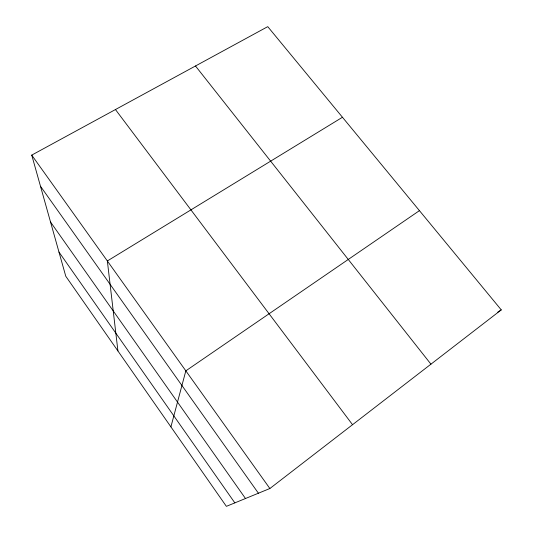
<?xml version="1.0" encoding="UTF-8"?>
<svg xmlns="http://www.w3.org/2000/svg" width="533" height="533" viewBox="0 0 533 533"><rect width="100%" height="100%" fill="white"/><g stroke="black" fill="none" stroke-linecap="round" stroke-linejoin="round"><path stroke-width="0.8" d="M170.906 426.873L185.83 370.848L419.438 210.642M269.878 488.514L501.26 309.886L267.759 26.65L31.74 155.11L65.772 276.247L226.378 506.35L269.878 488.514L31.74 155.11M497.769 312.125L501.26 309.886M342.459 117.26L107.353 260.963L117.926 350.967M195.491 65.985L430.95 364.166M115.454 109.545L352.54 424.701M40.501 186.277L258.412 493.218M50.542 222.034L245.493 498.515M58.976 252.056L234.84 502.879"/></g></svg>
